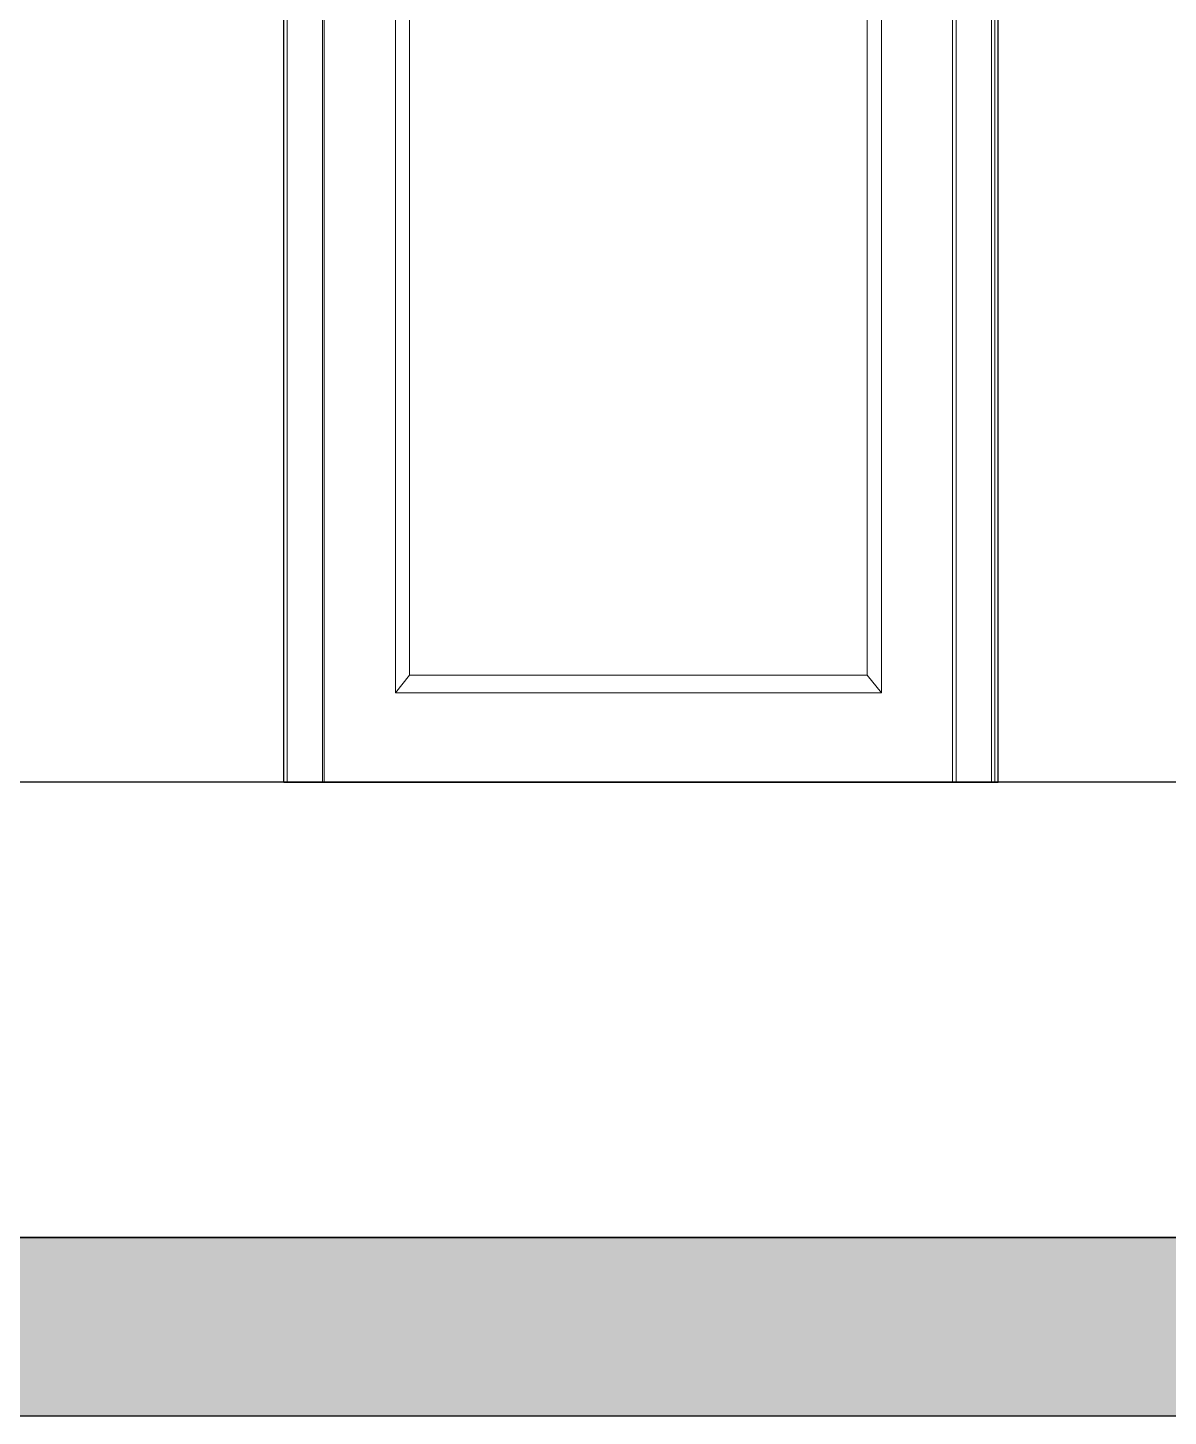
# Model space of a CAD drawing. Header units: metres. Extents: x 294 to 1101, y -498 to -355.
# Drawn here: x 565.907 to 567.184, y -471.67 to -470.115 of the extents above; entities that cross this region are included whole.
import ezdxf

# ---------------------------------------------------------------- set-up
doc = ezdxf.new("R2010")
doc.units = ezdxf.units.M
doc.layers.add('19-JARDINERIA', color=80, linetype='Continuous', lineweight=0)
doc.layers.add('wall', color=7, linetype='Continuous', lineweight=25)

msp = doc.modelspace()

# ---------------------------------------------------------------- hatches: boundary and pattern name
at = {"layer": 'wall'}
h = msp.add_hatch(color=256, dxfattribs=at)
h.dxf.hatch_style = 1
h.paths.add_polyline_path([(569.3714, -471.47), (567.6667, -471.47), (567.4245, -471.47), (567.2032, -471.47), (567.1158, -471.47), (567.1062, -471.47), (567.0933, -471.47), (566.4574, -471.47), (564.1932, -471.47), (564.1922, -471.47), (563.9664, -471.47), (563.1664, -471.47), (562.6622, -471.47), (562.6611, -471.47), (562.66, -471.47), (562.6589, -471.47), (562.6579, -471.47), (562.6568, -471.47), (562.6558, -471.47), (562.6547, -471.47), (562.6538, -471.47), (562.6528, -471.47), (562.6519, -471.47), (562.651, -471.47), (562.6502, -471.47), (562.6494, -471.47), (562.6487, -471.47), (562.648, -471.47), (562.6474, -471.47), (562.6468, -471.47), (562.6463, -471.47), (562.6459, -471.47), (562.6455, -471.47), (562.6452, -471.47), (562.6449, -471.47), (562.6448, -471.47), (562.6447, -471.47), (562.6446, -471.47), (562.643, -471.47), (562.5378, -471.47), (562.1764, -471.47), (562.0386, -471.47), (561.7083, -471.47), (561.7068, -471.47), (561.7055, -471.47), (561.7042, -471.47), (561.703, -471.47), (561.7019, -471.47), (561.701, -471.47), (561.7001, -471.47), (561.6993, -471.47), (561.6987, -471.47), (561.6982, -471.47), (561.6978, -471.47), (561.6975, -471.47), (561.6973, -471.47), (561.6972, -471.47), (561.6531, -471.47), (561.4727, -471.47), (561.2872, -471.47), (561.0973, -471.47), (560.9038, -471.47), (558.8086, -471.47), (558.5949, -471.47), (558.5884, -471.47), (558.5819, -471.47), (558.5754, -471.47), (558.569, -471.47), (558.5628, -471.47), (558.5567, -471.47), (558.5449, -471.47), (558.5394, -471.47), (558.529, -471.47), (558.5242, -471.47), (558.5197, -471.47), (558.5156, -471.47), (558.5118, -471.47), (558.5052, -471.47), (558.4983, -471.47), (558.4968, -471.47), (558.4958, -471.47), (558.4951, -471.47), (558.4949, -471.47), (558.1797, -471.47), (558.1795, -471.47), (558.1776, -471.47), (558.1757, -471.47), (558.1738, -471.47), (558.1718, -471.47), (558.1699, -471.47), (558.168, -471.47), (558.1662, -471.47), (558.1644, -471.47), (558.1626, -471.47), (558.1609, -471.47), (558.1592, -471.47), (558.1576, -471.47), (558.1561, -471.47), (557.7313, -471.47), (557.7154, -471.47), (557.0259, -471.47), (556.9893, -471.47), (556.9881, -471.47), (556.987, -471.47), (556.9859, -471.47), (556.9848, -471.47), (556.9838, -471.47), (556.9828, -471.47), (556.9818, -471.47), (556.9809, -471.47), (556.98, -471.47), (556.9281, -471.47), (556.8677, -471.47), (556.7677, -471.47), (556.2884, -471.47), (556.2884, -471.67), (569.3714, -471.67)])

# ---------------------------------------------------------------- linework, layer by layer
for p, q in [((566.1933, -470.96), (566.1933, -468.56)), ((566.9933, -470.96), (566.9933, -468.56)), ((567.3933, -470.96), (562.0934, -470.96)), ((566.1933, -470.96), (563.9664, -470.96)), ((566.1933, -470.96), (563.9664, -470.96)), ((566.1933, -470.96), (566.1972, -470.96)), ((566.1933, -470.96), (566.9933, -470.96)), ((566.1972, -470.96), (566.1933, -470.96)), ((566.1972, -470.96), (566.2367, -470.96)), ((566.2387, -470.96), (566.2367, -470.96)), ((566.2389, -470.96), (566.2376, -470.96)), ((566.2387, -470.96), (566.9422, -470.96)), ((566.246, -470.96), (566.2389, -470.96)), ((566.2559, -470.96), (566.246, -470.96)), ((566.2685, -470.96), (566.2559, -470.96)), ((566.2838, -470.96), (566.2685, -470.96)), ((566.3018, -470.96), (566.2838, -470.96)), ((566.3223, -470.96), (566.3018, -470.96)), ((566.3454, -470.96), (566.3223, -470.96)), ((566.3708, -470.96), (566.3454, -470.96)), ((566.3985, -470.96), (566.3708, -470.96)), ((566.4284, -470.96), (566.3985, -470.96)), ((566.4604, -470.96), (566.4284, -470.96)), ((566.4943, -470.96), (566.4604, -470.96)), ((566.5301, -470.96), (566.4943, -470.96)), ((566.5675, -470.96), (566.5301, -470.96)), ((566.6064, -470.96), (566.5675, -470.96)), ((566.6467, -470.96), (566.6064, -470.96)), ((566.6882, -470.96), (566.6467, -470.96)), ((566.7308, -470.96), (566.6882, -470.96)), ((566.7742, -470.96), (566.7308, -470.96)), ((566.8184, -470.96), (566.7742, -470.96)), ((566.863, -470.96), (566.8184, -470.96)), ((566.9081, -470.96), (566.863, -470.96)), ((566.9533, -470.96), (566.9081, -470.96)), ((566.9423, -470.96), (566.9422, -470.96)), ((566.9423, -470.96), (566.9422, -470.96)), ((566.9423, -470.96), (566.9422, -470.96)), ((566.9423, -470.96), (566.9422, -470.96)), ((566.9423, -470.96), (566.9422, -470.96)), ((566.9423, -470.96), (566.9422, -470.96)), ((566.9423, -470.96), (566.9422, -470.96)), ((566.9423, -470.96), (566.9422, -470.96)), ((566.9423, -470.96), (566.9422, -470.96)), ((566.9423, -470.96), (566.9422, -470.96)), ((566.9423, -470.96), (566.9422, -470.96)), ((566.9423, -470.96), (566.9422, -470.96)), ((566.9423, -470.96), (566.9422, -470.96)), ((566.9423, -470.96), (566.9422, -470.96)), ((566.9423, -470.96), (566.9422, -470.96)), ((566.9423, -470.96), (566.9422, -470.96)), ((566.9423, -470.96), (566.9422, -470.96)), ((566.9423, -470.96), (566.9422, -470.96)), ((566.9423, -470.96), (566.9422, -470.96)), ((566.9423, -470.96), (566.9422, -470.96)), ((566.9423, -470.96), (566.9422, -470.96)), ((566.9423, -470.96), (566.9462, -470.96)), ((566.9462, -470.96), (566.9857, -470.96)), ((566.9897, -470.96), (566.9857, -470.96)), ((566.9857, -470.96), (566.9897, -470.96)), ((566.9897, -470.96), (566.9933, -470.96)), ((566.9933, -470.96), (566.9897, -470.96)), ((567.2289, -470.96), (566.9933, -470.96)), ((567.2093, -470.96), (566.9933, -470.96)), ((582.5648, -471.47), (555.2677, -471.47)), ((582.5648, -471.47), (555.2677, -471.47)), ((578.898, -471.47), (557.9677, -471.47)), ((564.1922, -471.47), (566.5242, -471.47)), ((564.1932, -471.47), (566.4574, -471.47)), ((564.2518, -471.47), (566.3933, -471.47)), ((564.2518, -471.47), (566.3933, -471.47)), ((565.8201, -471.47), (566.0861, -471.47)), ((565.8522, -471.47), (566.0743, -471.47)), ((565.8756, -471.47), (565.9981, -471.47)), ((565.9124, -471.47), (566.2102, -471.47)), ((565.945, -471.47), (565.9723, -471.47)), ((565.945, -471.47), (565.9451, -471.47)), ((565.945, -471.47), (566.0594, -471.47)), ((565.9451, -471.47), (565.9454, -471.47)), ((565.9454, -471.47), (565.946, -471.47)), ((565.946, -471.47), (565.9467, -471.47)), ((565.9467, -471.47), (565.9476, -471.47)), ((565.9476, -471.47), (565.9487, -471.47)), ((565.9487, -471.47), (565.95, -471.47)), ((565.95, -471.47), (565.9515, -471.47)), ((565.9515, -471.47), (565.9532, -471.47)), ((565.9532, -471.47), (565.9551, -471.47)), ((565.9551, -471.47), (565.9571, -471.47)), ((565.9571, -471.47), (565.9593, -471.47)), ((565.9593, -471.47), (565.9617, -471.47)), ((565.9617, -471.47), (565.9642, -471.47)), ((565.9626, -471.47), (565.9723, -471.47)), ((565.9642, -471.47), (565.9668, -471.47)), ((565.9668, -471.47), (565.9695, -471.47)), ((565.969, -471.47), (565.9963, -471.47)), ((565.969, -471.47), (565.9691, -471.47)), ((565.969, -471.47), (566.0834, -471.47)), ((565.9691, -471.47), (565.9694, -471.47)), ((565.9694, -471.47), (565.97, -471.47)), ((565.9695, -471.47), (565.9724, -471.47)), ((565.97, -471.47), (565.9707, -471.47)), ((565.9707, -471.47), (565.9716, -471.47)), ((565.9716, -471.47), (565.9727, -471.47)), ((565.9723, -471.47), (565.9782, -471.47)), ((565.9723, -471.47), (565.9751, -471.47)), ((565.9724, -471.47), (565.9753, -471.47)), ((565.9727, -471.47), (565.9741, -471.47)), ((565.9741, -471.47), (565.9756, -471.47)), ((565.9751, -471.47), (565.9779, -471.47)), ((565.9753, -471.47), (565.9784, -471.47)), ((565.9756, -471.47), (565.9772, -471.47)), ((565.9772, -471.47), (565.9791, -471.47)), ((565.9779, -471.47), (565.9806, -471.47)), ((565.9782, -471.47), (565.9842, -471.47)), ((565.9784, -471.47), (565.9815, -471.47)), ((565.9791, -471.47), (565.9811, -471.47)), ((565.9806, -471.47), (565.9833, -471.47)), ((565.9811, -471.47), (565.9833, -471.47)), ((565.9815, -471.47), (565.9847, -471.47)), ((565.9833, -471.47), (565.9857, -471.47)), ((565.9833, -471.47), (565.986, -471.47)), ((565.9842, -471.47), (565.99, -471.47)), ((565.9847, -471.47), (565.9879, -471.47)), ((565.9857, -471.47), (565.9882, -471.47)), ((565.986, -471.47), (565.9886, -471.47)), ((565.9866, -471.47), (565.9963, -471.47)), ((565.9879, -471.47), (565.9912, -471.47)), ((565.9882, -471.47), (565.9908, -471.47)), ((565.9886, -471.47), (565.9911, -471.47)), ((565.99, -471.47), (565.9958, -471.47)), ((565.9908, -471.47), (565.9935, -471.47)), ((565.9911, -471.47), (565.9936, -471.47)), ((565.9912, -471.47), (565.9945, -471.47)), ((565.9935, -471.47), (565.9964, -471.47)), ((565.9936, -471.47), (565.996, -471.47)), ((565.9945, -471.47), (565.9978, -471.47)), ((565.9958, -471.47), (566.0015, -471.47)), ((565.996, -471.47), (565.9983, -471.47)), ((565.9963, -471.47), (566.0023, -471.47)), ((565.9963, -471.47), (565.9991, -471.47)), ((565.9964, -471.47), (565.9993, -471.47)), ((565.9983, -471.47), (566.0004, -471.47)), ((565.9991, -471.47), (566.0019, -471.47)), ((565.9993, -471.47), (566.0024, -471.47)), ((566.0004, -471.47), (566.0025, -471.47)), ((566.0015, -471.47), (566.007, -471.47)), ((566.0019, -471.47), (566.0046, -471.47)), ((566.0023, -471.47), (566.0082, -471.47)), ((566.0024, -471.47), (566.0055, -471.47)), ((566.0025, -471.47), (566.0044, -471.47)), ((566.0044, -471.47), (566.0062, -471.47)), ((566.0046, -471.47), (566.0073, -471.47)), ((566.0055, -471.47), (566.0087, -471.47)), ((566.0062, -471.47), (566.0078, -471.47)), ((566.0066, -471.47), (566.341, -471.47)), ((566.0066, -471.47), (566.341, -471.47)), ((566.0066, -471.47), (566.341, -471.47)), ((566.007, -471.47), (566.0124, -471.47)), ((566.0073, -471.47), (566.01, -471.47)), ((566.0078, -471.47), (566.0093, -471.47)), ((566.0082, -471.47), (566.014, -471.47)), ((566.0087, -471.47), (566.0119, -471.47)), ((566.0093, -471.47), (566.0107, -471.47)), ((566.01, -471.47), (566.0126, -471.47)), ((566.0107, -471.47), (566.0119, -471.47)), ((566.0119, -471.47), (566.0152, -471.47)), ((566.0119, -471.47), (566.0129, -471.47)), ((566.0124, -471.47), (566.0176, -471.47)), ((566.0126, -471.47), (566.0151, -471.47)), ((566.0129, -471.47), (566.0138, -471.47)), ((566.014, -471.47), (566.0198, -471.47)), ((566.0151, -471.47), (566.0176, -471.47)), ((566.0152, -471.47), (566.0185, -471.47)), ((566.0176, -471.47), (566.02, -471.47)), ((566.0176, -471.47), (566.0225, -471.47)), ((566.0185, -471.47), (566.0218, -471.47)), ((566.0198, -471.47), (566.0255, -471.47)), ((566.02, -471.47), (566.0223, -471.47)), ((566.0223, -471.47), (566.0244, -471.47)), ((566.0225, -471.47), (566.0273, -471.47)), ((566.0244, -471.47), (566.0265, -471.47)), ((566.0255, -471.47), (566.031, -471.47)), ((566.0265, -471.47), (566.0284, -471.47)), ((566.0273, -471.47), (566.0318, -471.47)), ((566.0284, -471.47), (566.0302, -471.47)), ((566.0302, -471.47), (566.0319, -471.47)), ((566.0306, -471.47), (566.365, -471.47)), ((566.0306, -471.47), (566.365, -471.47)), ((566.0306, -471.47), (566.365, -471.47)), ((566.0307, -471.47), (566.341, -471.47)), ((566.031, -471.47), (566.0364, -471.47)), ((566.0318, -471.47), (566.036, -471.47)), ((566.0319, -471.47), (566.0334, -471.47)), ((566.0334, -471.47), (566.0347, -471.47)), ((566.0347, -471.47), (566.0359, -471.47)), ((566.0359, -471.47), (566.0369, -471.47)), ((566.036, -471.47), (566.0399, -471.47)), ((566.0364, -471.47), (566.0416, -471.47)), ((566.0369, -471.47), (566.0378, -471.47)), ((566.0399, -471.47), (566.0435, -471.47)), ((566.0416, -471.47), (566.0466, -471.47)), ((566.0435, -471.47), (566.0467, -471.47)), ((566.0466, -471.47), (566.0513, -471.47)), ((566.0467, -471.47), (566.0496, -471.47)), ((566.0496, -471.47), (566.0522, -471.47)), ((566.0513, -471.47), (566.0558, -471.47)), ((566.0522, -471.47), (566.0544, -471.47)), ((566.0544, -471.47), (566.0562, -471.47)), ((566.0547, -471.47), (566.365, -471.47)), ((566.0558, -471.47), (566.06, -471.47)), ((566.0562, -471.47), (566.0576, -471.47)), ((566.0576, -471.47), (566.0586, -471.47)), ((566.0586, -471.47), (566.0592, -471.47)), ((566.0592, -471.47), (566.0594, -471.47)), ((566.0594, -471.47), (566.341, -471.47)), ((566.06, -471.47), (566.0639, -471.47)), ((566.0639, -471.47), (566.0675, -471.47)), ((566.0675, -471.47), (566.0707, -471.47)), ((566.0707, -471.47), (566.0737, -471.47)), ((566.0737, -471.47), (566.0762, -471.47)), ((566.0743, -471.47), (566.3004, -471.47)), ((566.0762, -471.47), (566.0784, -471.47)), ((566.0784, -471.47), (566.0802, -471.47)), ((566.0802, -471.47), (566.0816, -471.47)), ((566.0816, -471.47), (566.0826, -471.47)), ((566.0826, -471.47), (566.0832, -471.47)), ((566.0832, -471.47), (566.0834, -471.47)), ((566.0834, -471.47), (566.365, -471.47)), ((566.0861, -471.47), (566.355, -471.47)), ((566.1547, -471.47), (566.1558, -471.47)), ((566.1558, -471.47), (566.1592, -471.47)), ((566.1592, -471.47), (566.1649, -471.47)), ((566.1649, -471.47), (566.1728, -471.47)), ((566.1728, -471.47), (566.1829, -471.47)), ((566.1829, -471.47), (566.1952, -471.47)), ((566.1933, -471.47), (566.2173, -471.47)), ((566.1933, -471.47), (566.9933, -471.47)), ((566.1933, -471.47), (566.9933, -471.47)), ((566.1952, -471.47), (566.2096, -471.47)), ((566.1972, -471.47), (566.5328, -471.47)), ((566.2096, -471.47), (566.226, -471.47)), ((566.2102, -471.47), (566.2433, -471.47)), ((566.2173, -471.47), (566.2333, -471.47)), ((566.226, -471.47), (566.2444, -471.47)), ((566.2444, -471.47), (566.2647, -471.47)), ((566.2482, -471.47), (566.288, -471.47)), ((566.2572, -471.47), (566.2671, -471.47)), ((566.2647, -471.47), (566.2868, -471.47)), ((566.2868, -471.47), (566.3106, -471.47)), ((566.288, -471.47), (566.3351, -471.47)), ((566.3004, -471.47), (566.5295, -471.47)), ((566.3106, -471.47), (566.3361, -471.47)), ((566.3361, -471.47), (566.363, -471.47)), ((566.355, -471.47), (566.6259, -471.47)), ((566.363, -471.47), (566.3913, -471.47)), ((566.3913, -471.47), (566.4209, -471.47)), ((566.3933, -471.47), (566.5253, -471.47)), ((566.4209, -471.47), (566.4516, -471.47)), ((566.4516, -471.47), (566.4834, -471.47)), ((566.4574, -471.47), (567.0933, -471.47)), ((566.4834, -471.47), (566.516, -471.47)), ((566.516, -471.47), (566.5242, -471.47)), ((566.5242, -471.47), (566.5493, -471.47)), ((566.5242, -471.47), (567.0933, -471.47)), ((566.5253, -471.47), (566.6093, -471.47)), ((566.5295, -471.47), (566.7607, -471.47)), ((566.5328, -471.47), (566.8706, -471.47)), ((566.5493, -471.47), (566.5833, -471.47)), ((566.5833, -471.47), (566.6177, -471.47)), ((566.6093, -471.47), (566.9933, -471.47)), ((566.6177, -471.47), (566.6523, -471.47)), ((566.6226, -471.47), (566.9042, -471.47)), ((566.6226, -471.47), (566.9042, -471.47)), ((566.6226, -471.47), (566.9042, -471.47)), ((566.6226, -471.47), (566.9042, -471.47)), ((566.6226, -471.47), (566.9042, -471.47)), ((566.6259, -471.47), (566.8982, -471.47)), ((566.6374, -471.47), (566.6641, -471.47)), ((566.6374, -471.47), (566.6641, -471.47)), ((566.6466, -471.47), (566.9282, -471.47)), ((566.6466, -471.47), (566.9282, -471.47)), ((566.6466, -471.47), (566.9282, -471.47)), ((566.6466, -471.47), (566.9282, -471.47)), ((566.6466, -471.47), (566.9282, -471.47)), ((566.6523, -471.47), (566.6872, -471.47)), ((566.6641, -471.47), (566.6737, -471.47)), ((566.6641, -471.47), (566.6737, -471.47)), ((566.6737, -471.47), (566.6738, -471.47)), ((566.6738, -471.47), (566.6739, -471.47)), ((566.6739, -471.47), (566.6741, -471.47)), ((566.6741, -471.47), (566.6743, -471.47)), ((566.6743, -471.47), (566.6747, -471.47)), ((566.6747, -471.47), (566.6751, -471.47)), ((566.6751, -471.47), (566.6756, -471.47)), ((566.6756, -471.47), (566.6761, -471.47)), ((566.6761, -471.47), (566.6767, -471.47)), ((566.6767, -471.47), (566.6774, -471.47)), ((566.6774, -471.47), (566.6781, -471.47)), ((566.6781, -471.47), (566.6789, -471.47)), ((566.6789, -471.47), (566.6798, -471.47)), ((566.6798, -471.47), (566.6807, -471.47)), ((566.6802, -471.47), (566.6803, -471.47)), ((566.6803, -471.47), (566.6805, -471.47)), ((566.6805, -471.47), (566.6808, -471.47)), ((566.6807, -471.47), (566.6817, -471.47)), ((566.6808, -471.47), (566.6812, -471.47)), ((566.6812, -471.47), (566.6818, -471.47)), ((566.6817, -471.47), (566.6827, -471.47)), ((566.6818, -471.47), (566.6825, -471.47)), ((566.6825, -471.47), (566.6833, -471.47)), ((566.6827, -471.47), (566.6837, -471.47)), ((566.6833, -471.47), (566.6843, -471.47)), ((566.6837, -471.47), (566.6848, -471.47)), ((566.6843, -471.47), (566.6853, -471.47)), ((566.6848, -471.47), (566.6859, -471.47)), ((566.6853, -471.47), (566.6865, -471.47)), ((566.6859, -471.47), (566.6871, -471.47)), ((566.6865, -471.47), (566.6878, -471.47)), ((566.6871, -471.47), (566.6882, -471.47)), ((566.6872, -471.47), (566.722, -471.47)), ((566.6878, -471.47), (566.6891, -471.47)), ((566.6882, -471.47), (566.6894, -471.47)), ((566.6891, -471.47), (566.6906, -471.47)), ((566.6894, -471.47), (566.6906, -471.47)), ((566.6906, -471.47), (566.6918, -471.47)), ((566.6906, -471.47), (566.6922, -471.47)), ((566.6918, -471.47), (566.693, -471.47)), ((566.6922, -471.47), (566.6938, -471.47)), ((566.6938, -471.47), (566.6955, -471.47)), ((566.6955, -471.47), (566.6973, -471.47)), ((566.6973, -471.47), (566.6992, -471.47)), ((566.6992, -471.47), (566.7011, -471.47)), ((566.7011, -471.47), (566.703, -471.47)), ((566.703, -471.47), (566.705, -471.47)), ((566.705, -471.47), (566.707, -471.47)), ((566.707, -471.47), (566.7091, -471.47)), ((566.7091, -471.47), (566.7111, -471.47)), ((566.7111, -471.47), (566.7132, -471.47)), ((566.7132, -471.47), (566.7133, -471.47)), ((566.7132, -471.47), (566.7133, -471.47)), ((566.7132, -471.47), (566.7133, -471.47)), ((566.7132, -471.47), (567.068, -471.47)), ((566.7133, -471.47), (566.7137, -471.47)), ((566.7133, -471.47), (566.7137, -471.47)), ((566.7133, -471.47), (566.7137, -471.47)), ((566.7137, -471.47), (566.7144, -471.47)), ((566.7137, -471.47), (566.7144, -471.47)), ((566.7137, -471.47), (566.7144, -471.47)), ((566.7144, -471.47), (566.7153, -471.47)), ((566.7144, -471.47), (566.7153, -471.47)), ((566.7144, -471.47), (566.7153, -471.47)), ((566.7153, -471.47), (566.7164, -471.47)), ((566.7153, -471.47), (566.7164, -471.47)), ((566.7153, -471.47), (566.7164, -471.47)), ((566.7164, -471.47), (566.7178, -471.47)), ((566.7164, -471.47), (566.7178, -471.47)), ((566.7164, -471.47), (566.7178, -471.47)), ((566.7178, -471.47), (566.7195, -471.47)), ((566.7178, -471.47), (566.7195, -471.47)), ((566.7178, -471.47), (566.7195, -471.47)), ((566.7195, -471.47), (566.7214, -471.47)), ((566.7195, -471.47), (566.7214, -471.47)), ((566.7195, -471.47), (566.7214, -471.47)), ((566.7214, -471.47), (566.7235, -471.47)), ((566.7214, -471.47), (566.7235, -471.47)), ((566.7214, -471.47), (566.7235, -471.47)), ((566.722, -471.47), (566.7567, -471.47)), ((566.7235, -471.47), (566.7258, -471.47)), ((566.7235, -471.47), (566.7258, -471.47)), ((566.7235, -471.47), (566.7258, -471.47)), ((566.7258, -471.47), (566.7284, -471.47)), ((566.7258, -471.47), (566.7284, -471.47)), ((566.7258, -471.47), (566.7284, -471.47)), ((566.7284, -471.47), (566.7311, -471.47)), ((566.7284, -471.47), (566.7311, -471.47)), ((566.7284, -471.47), (566.7311, -471.47)), ((566.7311, -471.47), (566.734, -471.47)), ((566.7311, -471.47), (566.734, -471.47)), ((566.7311, -471.47), (566.734, -471.47)), ((566.734, -471.47), (566.7371, -471.47)), ((566.734, -471.47), (566.7371, -471.47)), ((566.734, -471.47), (566.7371, -471.47)), ((566.7371, -471.47), (566.7404, -471.47)), ((566.7371, -471.47), (566.7404, -471.47)), ((566.7371, -471.47), (566.7404, -471.47)), ((566.7404, -471.47), (566.7438, -471.47)), ((566.7404, -471.47), (566.7438, -471.47)), ((566.7404, -471.47), (566.7438, -471.47)), ((566.7438, -471.47), (566.7474, -471.47)), ((566.7438, -471.47), (566.7474, -471.47)), ((566.7438, -471.47), (566.7474, -471.47)), ((566.7474, -471.47), (566.7511, -471.47)), ((566.7474, -471.47), (566.7511, -471.47)), ((566.7474, -471.47), (566.7511, -471.47)), ((566.7511, -471.47), (566.7549, -471.47)), ((566.7511, -471.47), (566.7549, -471.47)), ((566.7511, -471.47), (566.7549, -471.47)), ((566.7549, -471.47), (566.7588, -471.47)), ((566.7549, -471.47), (566.7588, -471.47)), ((566.7549, -471.47), (566.7588, -471.47)), ((566.7567, -471.47), (566.791, -471.47)), ((566.7588, -471.47), (566.7628, -471.47)), ((566.7588, -471.47), (566.7628, -471.47)), ((566.7588, -471.47), (566.7628, -471.47)), ((566.7607, -471.47), (566.9933, -471.47)), ((566.7628, -471.47), (566.7668, -471.47)), ((566.7628, -471.47), (566.7668, -471.47)), ((566.7628, -471.47), (566.7668, -471.47)), ((566.7668, -471.47), (566.7709, -471.47)), ((566.7668, -471.47), (566.7709, -471.47)), ((566.7668, -471.47), (566.7709, -471.47)), ((566.7709, -471.47), (566.7751, -471.47)), ((566.7709, -471.47), (566.7751, -471.47)), ((566.7709, -471.47), (566.7751, -471.47)), ((566.7751, -471.47), (566.7792, -471.47)), ((566.7751, -471.47), (566.7792, -471.47)), ((566.7751, -471.47), (566.7792, -471.47)), ((566.7792, -471.47), (567.0102, -471.47)), ((566.7792, -471.47), (567.0102, -471.47)), ((566.7792, -471.47), (567.0102, -471.47)), ((566.791, -471.47), (566.825, -471.47)), ((566.825, -471.47), (566.8583, -471.47)), ((566.8583, -471.47), (566.8909, -471.47)), ((566.8706, -471.47), (567.2093, -471.47)), ((566.8909, -471.47), (566.9227, -471.47)), ((566.8982, -471.47), (566.9177, -471.47)), ((566.9177, -471.47), (566.9373, -471.47)), ((566.9227, -471.47), (566.9534, -471.47)), ((566.9253, -471.47), (566.9533, -471.47)), ((566.9373, -471.47), (566.9567, -471.47)), ((566.9533, -471.47), (566.9933, -471.47)), ((566.9534, -471.47), (566.983, -471.47)), ((566.9567, -471.47), (566.9759, -471.47)), ((566.9662, -471.47), (567.1372, -471.47)), ((566.9759, -471.47), (566.9948, -471.47)), ((566.983, -471.47), (567.0113, -471.47)), ((566.9933, -471.47), (567.2093, -471.47)), ((566.9948, -471.47), (567.0133, -471.47)), ((567.0072, -471.47), (567.0073, -471.47)), ((567.0072, -471.47), (567.0073, -471.47)), ((567.0072, -471.47), (567.0073, -471.47)), ((567.0073, -471.47), (567.0075, -471.47)), ((567.0073, -471.47), (567.0075, -471.47)), ((567.0073, -471.47), (567.0075, -471.47)), ((567.0075, -471.47), (567.0078, -471.47)), ((567.0075, -471.47), (567.0078, -471.47)), ((567.0075, -471.47), (567.0078, -471.47)), ((567.0078, -471.47), (567.0083, -471.47)), ((567.0078, -471.47), (567.0083, -471.47)), ((567.0078, -471.47), (567.0083, -471.47)), ((567.0083, -471.47), (567.009, -471.47)), ((567.0083, -471.47), (567.009, -471.47)), ((567.0083, -471.47), (567.009, -471.47)), ((567.009, -471.47), (567.0097, -471.47)), ((567.009, -471.47), (567.0097, -471.47)), ((567.009, -471.47), (567.0097, -471.47)), ((567.0097, -471.47), (567.0106, -471.47)), ((567.0097, -471.47), (567.0106, -471.47)), ((567.0097, -471.47), (567.0106, -471.47)), ((567.0102, -471.47), (567.0171, -471.47)), ((567.0102, -471.47), (567.0171, -471.47)), ((567.0102, -471.47), (567.0171, -471.47)), ((567.0106, -471.47), (567.0116, -471.47)), ((567.0106, -471.47), (567.0116, -471.47)), ((567.0106, -471.47), (567.0116, -471.47)), ((567.0113, -471.47), (567.0382, -471.47)), ((567.0116, -471.47), (567.0128, -471.47)), ((567.0116, -471.47), (567.0128, -471.47)), ((567.0116, -471.47), (567.0128, -471.47)), ((567.0128, -471.47), (567.014, -471.47)), ((567.0128, -471.47), (567.014, -471.47)), ((567.0128, -471.47), (567.014, -471.47)), ((567.0133, -471.47), (567.0315, -471.47)), ((567.014, -471.47), (567.0154, -471.47)), ((567.014, -471.47), (567.0154, -471.47)), ((567.014, -471.47), (567.0154, -471.47)), ((567.0154, -471.47), (567.0169, -471.47)), ((567.0154, -471.47), (567.0169, -471.47)), ((567.0154, -471.47), (567.0169, -471.47)), ((567.0169, -471.47), (567.0184, -471.47)), ((567.0169, -471.47), (567.0184, -471.47)), ((567.0169, -471.47), (567.0184, -471.47)), ((567.0171, -471.47), (567.0241, -471.47)), ((567.0171, -471.47), (567.0241, -471.47)), ((567.0171, -471.47), (567.0241, -471.47)), ((567.0184, -471.47), (567.0201, -471.47)), ((567.0184, -471.47), (567.0201, -471.47)), ((567.0184, -471.47), (567.0201, -471.47)), ((567.0201, -471.47), (567.0219, -471.47)), ((567.0201, -471.47), (567.0219, -471.47)), ((567.0201, -471.47), (567.0219, -471.47)), ((567.0219, -471.47), (567.0237, -471.47)), ((567.0219, -471.47), (567.0237, -471.47)), ((567.0219, -471.47), (567.0237, -471.47)), ((567.0237, -471.47), (567.0256, -471.47)), ((567.0237, -471.47), (567.0256, -471.47)), ((567.0237, -471.47), (567.0256, -471.47)), ((567.024, -471.47), (567.024, -471.47)), ((567.024, -471.47), (567.0241, -471.47)), ((567.024, -471.47), (567.024, -471.47)), ((567.024, -471.47), (567.0241, -471.47)), ((567.0241, -471.47), (567.031, -471.47)), ((567.0241, -471.47), (567.031, -471.47)), ((567.0241, -471.47), (567.031, -471.47)), ((567.0241, -471.47), (567.0244, -471.47)), ((567.0241, -471.47), (567.0244, -471.47)), ((567.0244, -471.47), (567.0247, -471.47)), ((567.0244, -471.47), (567.0247, -471.47)), ((567.0247, -471.47), (567.0251, -471.47)), ((567.0247, -471.47), (567.0251, -471.47)), ((567.0251, -471.47), (567.0256, -471.47)), ((567.0251, -471.47), (567.0256, -471.47)), ((567.0256, -471.47), (567.0276, -471.47)), ((567.0256, -471.47), (567.0276, -471.47)), ((567.0256, -471.47), (567.0276, -471.47)), ((567.0256, -471.47), (567.0262, -471.47)), ((567.0256, -471.47), (567.0262, -471.47)), ((567.0262, -471.47), (567.0269, -471.47)), ((567.0262, -471.47), (567.0269, -471.47)), ((567.0269, -471.47), (567.0277, -471.47)), ((567.0269, -471.47), (567.0277, -471.47)), ((567.0276, -471.47), (567.0296, -471.47)), ((567.0276, -471.47), (567.0296, -471.47)), ((567.0276, -471.47), (567.0296, -471.47)), ((567.0277, -471.47), (567.0285, -471.47)), ((567.0277, -471.47), (567.0285, -471.47)), ((567.0285, -471.47), (567.0294, -471.47)), ((567.0285, -471.47), (567.0294, -471.47)), ((567.0294, -471.47), (567.0304, -471.47)), ((567.0294, -471.47), (567.0304, -471.47)), ((567.0296, -471.47), (567.0317, -471.47)), ((567.0296, -471.47), (567.0317, -471.47)), ((567.0296, -471.47), (567.0317, -471.47)), ((567.0304, -471.47), (567.0315, -471.47)), ((567.0304, -471.47), (567.0315, -471.47)), ((567.031, -471.47), (567.0378, -471.47)), ((567.031, -471.47), (567.0378, -471.47)), ((567.031, -471.47), (567.0378, -471.47)), ((567.0315, -471.47), (567.0326, -471.47)), ((567.0315, -471.47), (567.0326, -471.47)), ((567.0315, -471.47), (567.0491, -471.47)), ((567.0317, -471.47), (567.0338, -471.47)), ((567.0317, -471.47), (567.0338, -471.47)), ((567.0317, -471.47), (567.0338, -471.47)), ((567.0326, -471.47), (567.0337, -471.47)), ((567.0326, -471.47), (567.0337, -471.47)), ((567.0337, -471.47), (567.035, -471.47)), ((567.0337, -471.47), (567.035, -471.47)), ((567.0338, -471.47), (567.0359, -471.47)), ((567.0338, -471.47), (567.0359, -471.47)), ((567.0338, -471.47), (567.0359, -471.47)), ((567.035, -471.47), (567.0362, -471.47)), ((567.035, -471.47), (567.0362, -471.47)), ((567.0359, -471.47), (567.038, -471.47)), ((567.0359, -471.47), (567.038, -471.47)), ((567.0359, -471.47), (567.038, -471.47)), ((567.0362, -471.47), (567.0375, -471.47)), ((567.0362, -471.47), (567.0375, -471.47)), ((567.0375, -471.47), (567.0389, -471.47)), ((567.0375, -471.47), (567.0389, -471.47)), ((567.0378, -471.47), (567.0445, -471.47)), ((567.0378, -471.47), (567.0445, -471.47)), ((567.0378, -471.47), (567.0445, -471.47)), ((567.038, -471.47), (567.0402, -471.47)), ((567.038, -471.47), (567.0402, -471.47)), ((567.038, -471.47), (567.0402, -471.47)), ((567.0382, -471.47), (567.0637, -471.47)), ((567.0389, -471.47), (567.0403, -471.47)), ((567.0389, -471.47), (567.0403, -471.47)), ((567.0402, -471.47), (567.0424, -471.47)), ((567.0402, -471.47), (567.0424, -471.47)), ((567.0402, -471.47), (567.0424, -471.47)), ((567.0403, -471.47), (567.0417, -471.47)), ((567.0403, -471.47), (567.0417, -471.47)), ((567.0417, -471.47), (567.0431, -471.47)), ((567.0417, -471.47), (567.0431, -471.47)), ((567.0424, -471.47), (567.0445, -471.47)), ((567.0424, -471.47), (567.0445, -471.47)), ((567.0424, -471.47), (567.0445, -471.47)), ((567.0431, -471.47), (567.0445, -471.47)), ((567.0431, -471.47), (567.0445, -471.47)), ((567.0445, -471.47), (567.0466, -471.47)), ((567.0445, -471.47), (567.0466, -471.47)), ((567.0445, -471.47), (567.0466, -471.47)), ((567.0445, -471.47), (567.0512, -471.47)), ((567.0445, -471.47), (567.0512, -471.47)), ((567.0445, -471.47), (567.0512, -471.47)), ((567.0445, -471.47), (567.046, -471.47)), ((567.0445, -471.47), (567.046, -471.47)), ((567.046, -471.47), (567.0474, -471.47)), ((567.046, -471.47), (567.0474, -471.47)), ((567.0466, -471.47), (567.0487, -471.47)), ((567.0466, -471.47), (567.0487, -471.47)), ((567.0466, -471.47), (567.0487, -471.47)), ((567.0474, -471.47), (567.0488, -471.47)), ((567.0474, -471.47), (567.0488, -471.47)), ((567.0487, -471.47), (567.0508, -471.47)), ((567.0487, -471.47), (567.0508, -471.47)), ((567.0487, -471.47), (567.0508, -471.47)), ((567.0488, -471.47), (567.0503, -471.47)), ((567.0488, -471.47), (567.0503, -471.47)), ((567.0491, -471.47), (567.0661, -471.47)), ((567.0503, -471.47), (567.0517, -471.47)), ((567.0503, -471.47), (567.0517, -471.47)), ((567.0508, -471.47), (567.0528, -471.47)), ((567.0508, -471.47), (567.0528, -471.47)), ((567.0508, -471.47), (567.0528, -471.47)), ((567.0512, -471.47), (567.0576, -471.47)), ((567.0512, -471.47), (567.0576, -471.47)), ((567.0512, -471.47), (567.0576, -471.47)), ((567.0517, -471.47), (567.053, -471.47)), ((567.0517, -471.47), (567.053, -471.47)), ((567.0528, -471.47), (567.0548, -471.47)), ((567.0528, -471.47), (567.0548, -471.47)), ((567.0528, -471.47), (567.0548, -471.47)), ((567.053, -471.47), (567.0544, -471.47)), ((567.053, -471.47), (567.0544, -471.47)), ((567.0544, -471.47), (567.0557, -471.47)), ((567.0544, -471.47), (567.0557, -471.47)), ((567.0548, -471.47), (567.0567, -471.47)), ((567.0548, -471.47), (567.0567, -471.47)), ((567.0548, -471.47), (567.0567, -471.47)), ((567.0557, -471.47), (567.057, -471.47)), ((567.0557, -471.47), (567.057, -471.47)), ((567.0567, -471.47), (567.0585, -471.47)), ((567.0567, -471.47), (567.0585, -471.47)), ((567.0567, -471.47), (567.0585, -471.47)), ((567.057, -471.47), (567.0582, -471.47)), ((567.057, -471.47), (567.0582, -471.47)), ((567.0576, -471.47), (567.0639, -471.47)), ((567.0576, -471.47), (567.0639, -471.47)), ((567.0576, -471.47), (567.0639, -471.47)), ((567.0582, -471.47), (567.0594, -471.47)), ((567.0582, -471.47), (567.0594, -471.47)), ((567.0585, -471.47), (567.0603, -471.47)), ((567.0585, -471.47), (567.0603, -471.47)), ((567.0585, -471.47), (567.0603, -471.47)), ((567.0594, -471.47), (567.0605, -471.47)), ((567.0594, -471.47), (567.0605, -471.47)), ((567.0603, -471.47), (567.062, -471.47)), ((567.0603, -471.47), (567.062, -471.47)), ((567.0603, -471.47), (567.062, -471.47)), ((567.0605, -471.47), (567.0615, -471.47)), ((567.0605, -471.47), (567.0615, -471.47)), ((567.0615, -471.47), (567.0625, -471.47)), ((567.0615, -471.47), (567.0625, -471.47)), ((567.062, -471.47), (567.0635, -471.47)), ((567.062, -471.47), (567.0635, -471.47)), ((567.062, -471.47), (567.0635, -471.47)), ((567.0625, -471.47), (567.0634, -471.47)), ((567.0625, -471.47), (567.0634, -471.47)), ((567.0634, -471.47), (567.0643, -471.47)), ((567.0634, -471.47), (567.0643, -471.47)), ((567.0635, -471.47), (567.065, -471.47)), ((567.0635, -471.47), (567.065, -471.47)), ((567.0635, -471.47), (567.065, -471.47)), ((567.0637, -471.47), (567.0875, -471.47)), ((567.0639, -471.47), (567.07, -471.47)), ((567.0639, -471.47), (567.07, -471.47)), ((567.0639, -471.47), (567.07, -471.47)), ((567.0643, -471.47), (567.065, -471.47)), ((567.0643, -471.47), (567.065, -471.47)), ((567.065, -471.47), (567.0664, -471.47)), ((567.065, -471.47), (567.0664, -471.47)), ((567.065, -471.47), (567.0664, -471.47)), ((567.065, -471.47), (567.0657, -471.47)), ((567.065, -471.47), (567.0657, -471.47)), ((567.0657, -471.47), (567.0663, -471.47)), ((567.0657, -471.47), (567.0663, -471.47)), ((567.0661, -471.47), (567.0824, -471.47)), ((567.0663, -471.47), (567.0668, -471.47)), ((567.0663, -471.47), (567.0668, -471.47)), ((567.0664, -471.47), (567.0676, -471.47)), ((567.0664, -471.47), (567.0676, -471.47)), ((567.0664, -471.47), (567.0676, -471.47)), ((567.0668, -471.47), (567.0672, -471.47)), ((567.0668, -471.47), (567.0672, -471.47)), ((567.0672, -471.47), (567.0675, -471.47)), ((567.0672, -471.47), (567.0675, -471.47)), ((567.0675, -471.47), (567.0678, -471.47)), ((567.0675, -471.47), (567.0678, -471.47)), ((567.0676, -471.47), (567.0688, -471.47)), ((567.0676, -471.47), (567.0688, -471.47)), ((567.0676, -471.47), (567.0688, -471.47)), ((567.0678, -471.47), (567.0679, -471.47)), ((567.0678, -471.47), (567.0679, -471.47)), ((567.0679, -471.47), (567.068, -471.47)), ((567.0679, -471.47), (567.068, -471.47)), ((567.068, -471.47), (567.0734, -471.47)), ((567.0688, -471.47), (567.0698, -471.47)), ((567.0688, -471.47), (567.0698, -471.47)), ((567.0688, -471.47), (567.0698, -471.47)), ((567.0698, -471.47), (567.0707, -471.47)), ((567.0698, -471.47), (567.0707, -471.47)), ((567.0698, -471.47), (567.0707, -471.47)), ((567.07, -471.47), (567.0759, -471.47)), ((567.07, -471.47), (567.0759, -471.47)), ((567.07, -471.47), (567.0759, -471.47)), ((567.0707, -471.47), (567.0714, -471.47)), ((567.0707, -471.47), (567.0714, -471.47)), ((567.0707, -471.47), (567.0714, -471.47)), ((567.0714, -471.47), (567.0721, -471.47)), ((567.0714, -471.47), (567.0721, -471.47)), ((567.0714, -471.47), (567.0721, -471.47)), ((567.0721, -471.47), (567.0726, -471.47)), ((567.0721, -471.47), (567.0726, -471.47)), ((567.0721, -471.47), (567.0726, -471.47)), ((567.0726, -471.47), (567.0729, -471.47)), ((567.0726, -471.47), (567.0729, -471.47)), ((567.0726, -471.47), (567.0729, -471.47)), ((567.0729, -471.47), (567.0731, -471.47)), ((567.0729, -471.47), (567.0731, -471.47)), ((567.0729, -471.47), (567.0731, -471.47)), ((567.0731, -471.47), (567.0732, -471.47)), ((567.0731, -471.47), (567.0732, -471.47)), ((567.0731, -471.47), (567.0732, -471.47)), ((567.0734, -471.47), (567.0789, -471.47)), ((567.0759, -471.47), (567.0815, -471.47)), ((567.0759, -471.47), (567.0815, -471.47)), ((567.0759, -471.47), (567.0815, -471.47)), ((567.0789, -471.47), (567.0844, -471.47)), ((567.0815, -471.47), (567.0869, -471.47)), ((567.0815, -471.47), (567.0869, -471.47)), ((567.0815, -471.47), (567.0869, -471.47)), ((567.0824, -471.47), (567.098, -471.47)), ((567.0844, -471.47), (567.0898, -471.47)), ((567.0869, -471.47), (567.092, -471.47)), ((567.0869, -471.47), (567.092, -471.47)), ((567.0869, -471.47), (567.092, -471.47)), ((567.0875, -471.47), (567.1096, -471.47)), ((567.0898, -471.47), (567.0951, -471.47)), ((567.091, -471.47), (567.0919, -471.47)), ((567.0919, -471.47), (567.0944, -471.47)), ((567.092, -471.47), (567.0967, -471.47)), ((567.092, -471.47), (567.0967, -471.47)), ((567.092, -471.47), (567.0967, -471.47)), ((567.0933, -471.47), (567.1062, -471.47)), ((567.0933, -471.47), (567.1158, -471.47)), ((567.0944, -471.47), (567.0986, -471.47)), ((567.0951, -471.47), (567.1003, -471.47)), ((567.0967, -471.47), (567.1011, -471.47)), ((567.0967, -471.47), (567.1011, -471.47)), ((567.0967, -471.47), (567.1011, -471.47)), ((567.098, -471.47), (567.1128, -471.47)), ((567.0986, -471.47), (567.1045, -471.47)), ((567.1003, -471.47), (567.1055, -471.47)), ((567.1011, -471.47), (567.1052, -471.47)), ((567.1011, -471.47), (567.1052, -471.47)), ((567.1011, -471.47), (567.1052, -471.47)), ((567.1045, -471.47), (567.1062, -471.47)), ((567.1052, -471.47), (567.1089, -471.47)), ((567.1052, -471.47), (567.1089, -471.47)), ((567.1052, -471.47), (567.1089, -471.47)), ((567.1055, -471.47), (567.1105, -471.47)), ((567.1062, -471.47), (567.112, -471.47)), ((567.1062, -471.47), (567.216, -471.47)), ((567.1089, -471.47), (567.1123, -471.47)), ((567.1089, -471.47), (567.1123, -471.47)), ((567.1089, -471.47), (567.1123, -471.47)), ((567.1096, -471.47), (567.1299, -471.47)), ((567.1105, -471.47), (567.1153, -471.47)), ((567.112, -471.47), (567.1158, -471.47)), ((567.1123, -471.47), (567.1152, -471.47)), ((567.1123, -471.47), (567.1152, -471.47)), ((567.1123, -471.47), (567.1152, -471.47)), ((567.1128, -471.47), (567.1268, -471.47)), ((567.1153, -471.47), (567.1199, -471.47)), ((567.1158, -471.47), (567.1211, -471.47)), ((567.1158, -471.47), (567.2032, -471.47)), ((567.1199, -471.47), (567.1244, -471.47)), ((567.1211, -471.47), (567.1317, -471.47)), ((567.1244, -471.47), (567.1286, -471.47)), ((567.1268, -471.47), (567.1398, -471.47)), ((567.1286, -471.47), (567.1327, -471.47)), ((567.1299, -471.47), (567.1483, -471.47)), ((567.1317, -471.47), (567.1439, -471.47)), ((567.1327, -471.47), (567.1364, -471.47)), ((567.1364, -471.47), (567.1399, -471.47)), ((567.1398, -471.47), (567.1518, -471.47)), ((567.1439, -471.47), (567.1576, -471.47)), ((567.1483, -471.47), (567.1647, -471.47)), ((567.1518, -471.47), (567.1628, -471.47)), ((567.1576, -471.47), (567.1726, -471.47)), ((567.1628, -471.47), (567.1728, -471.47)), ((567.1647, -471.47), (567.1791, -471.47)), ((567.1726, -471.47), (567.1877, -471.47)), ((567.1728, -471.47), (567.1816, -471.47)), ((567.1791, -471.47), (567.1877, -471.47)), ((567.1816, -471.47), (567.1893, -471.47)), ((583.8268, -471.67), (542.7899, -471.67))]:
    msp.add_line(p, q)
at = {"layer": '19-JARDINERIA', "color": 251}
for p, q in [((566.1972, -470.96), (566.1972, -468.5652)), ((566.9857, -470.96), (566.9857, -468.5652)), ((566.9897, -470.96), (566.9897, -468.56)), ((566.2367, -468.6175), (566.2367, -470.96)), ((566.2387, -470.96), (566.2387, -468.6175)), ((566.9462, -470.96), (566.9462, -468.6175)), ((566.8625, -468.7175), (566.8625, -470.86)), ((566.8466, -468.7375), (566.8466, -470.84)), ((566.3183, -470.86), (566.3183, -469.9611)), ((566.3342, -470.84), (566.3342, -469.9611)), ((566.9422, -470.96), (566.9422, -470.08)), ((566.9423, -470.96), (566.9423, -470.08)), ((566.3183, -470.86), (566.3342, -470.84)), ((566.8466, -470.84), (566.3342, -470.84)), ((566.8625, -470.86), (566.8466, -470.84)), ((566.8625, -470.86), (566.3183, -470.86))]:
    msp.add_line(p, q, dxfattribs=at)

doc.saveas('drawing.dxf')
